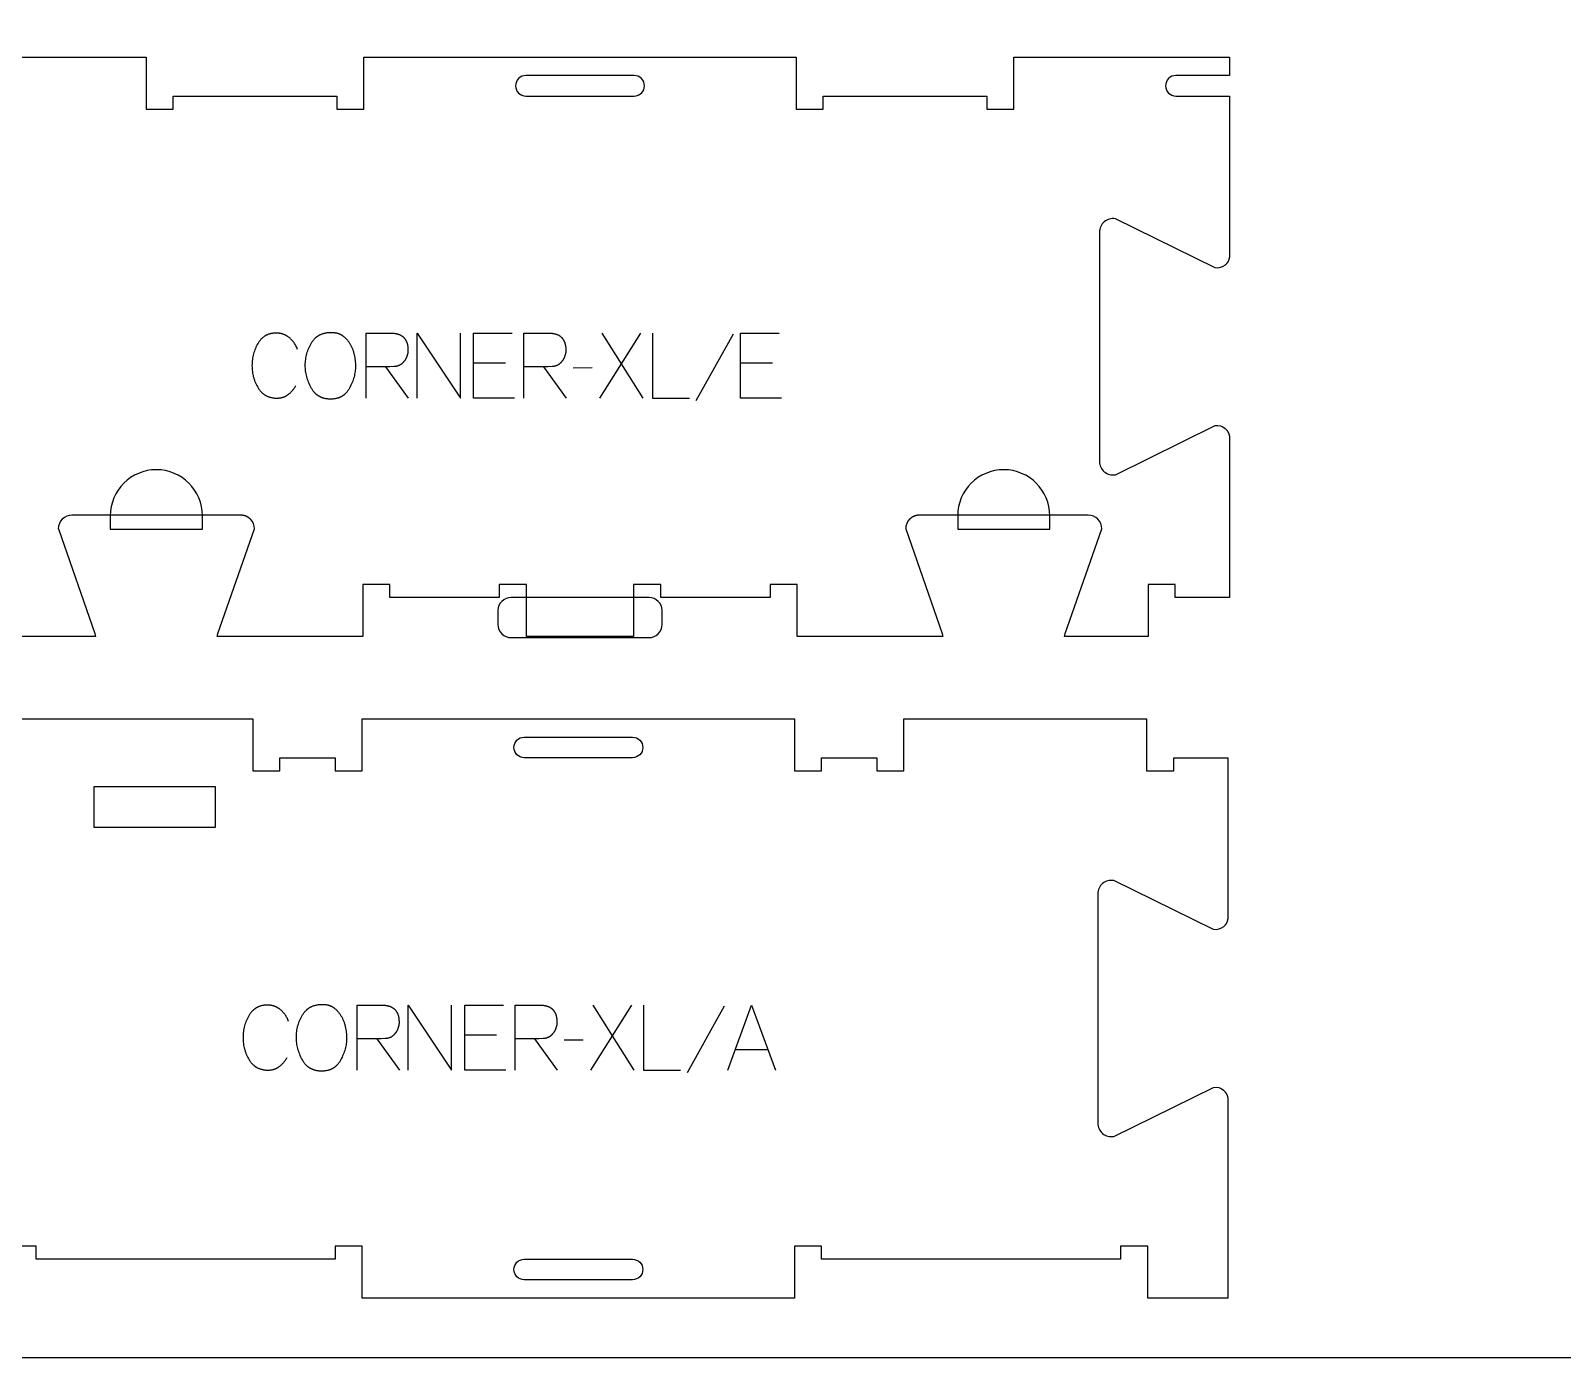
# Model space of a CAD drawing. Extents: x 0 to 4485, y 0 to 8771.
# Drawn here: x 741 to 1448, y 2491 to 3103 of the extents above; entities that cross this region are included whole.
import ezdxf

# ---------------------------------------------------------------- set-up
doc = ezdxf.new("R2010")
doc.units = 0
for name, color, linetype in [('0_SHEET_SPRUCEPLY_2440X122', 1, 'CONTINUOUS'), ('1_ANYTOOL_1MMDEEP_LABELS_S', 2, 'CONTINUOUS'), ('3_ANYTOOL_CUTTHROUGH_INSID', 4, 'CONTINUOUS'), ('4_ANYTOOL_CUTTHROUGH_OUTSI', 5, 'CONTINUOUS'), ('5_ANYTOOL_HALF_MILL_9MM_IN', 3, 'CONTINUOUS')]:
    doc.layers.add(name, color=color, linetype=linetype)

msp = doc.modelspace()

# ---------------------------------------------------------------- linework, layer by layer
at = {"layer": '0_SHEET_SPRUCEPLY_2440X122'}
msp.add_lwpolyline([(371.7, 3710.99), (371.7, 2490.99), (2811.7, 2490.99), (2811.7, 3710.99)], close=True, dxfattribs=at)
at = {"layer": '1_ANYTOOL_1MMDEEP_LABELS_S', "color": 2}
for points in [[(864.14, 2956.33), (863.98, 2956.73), (863.81, 2957.13), (863.63, 2957.51), (863.44, 2957.89), (863.24, 2958.25), (863.03, 2958.61), (862.81, 2958.96), (862.58, 2959.3), (862.34, 2959.63), (862.09, 2959.96), (861.83, 2960.27), (861.56, 2960.58), (861.28, 2960.87), (860.99, 2961.16), (860.69, 2961.44), (860.39, 2961.71), (860.23, 2961.84), (860.07, 2961.97), (859.91, 2962.09), (859.74, 2962.21), (859.58, 2962.32), (859.41, 2962.43), (859.24, 2962.54), (859.06, 2962.64), (858.89, 2962.73), (858.71, 2962.83), (858.53, 2962.92), (858.35, 2963), (858.17, 2963.08), (857.98, 2963.16), (857.8, 2963.23), (857.61, 2963.3), (857.41, 2963.36), (857.22, 2963.42), (857.02, 2963.48), (856.83, 2963.53), (856.63, 2963.58), (856.42, 2963.62), (856.22, 2963.66), (856.01, 2963.7), (855.8, 2963.73), (855.59, 2963.76), (855.38, 2963.78), (855.16, 2963.8), (854.94, 2963.81), (854.73, 2963.82), (854.5, 2963.83), (854.28, 2963.83), (853.94, 2963.83), (853.6, 2963.81), (853.27, 2963.79), (852.94, 2963.76), (852.62, 2963.72), (852.3, 2963.66), (851.99, 2963.61), (851.69, 2963.54), (851.38, 2963.46), (851.09, 2963.37), (850.8, 2963.28), (850.52, 2963.17), (850.24, 2963.06), (850.1, 2962.99), (849.96, 2962.93), (849.83, 2962.87), (849.69, 2962.8), (849.56, 2962.73), (849.43, 2962.66), (849.3, 2962.58), (849.17, 2962.51), (849.05, 2962.43), (848.92, 2962.35), (848.8, 2962.26), (848.67, 2962.18), (848.55, 2962.09), (848.43, 2962), (848.2, 2961.81), (847.96, 2961.61), (847.74, 2961.41), (847.52, 2961.19), (847.3, 2960.97), (847.09, 2960.73), (846.89, 2960.49), (846.69, 2960.24), (846.49, 2959.98), (846.31, 2959.71), (846.12, 2959.43), (845.94, 2959.14), (845.6, 2958.55), (845.29, 2957.95), (844.99, 2957.34), (844.72, 2956.73), (844.46, 2956.11), (844.23, 2955.49), (844.02, 2954.85), (843.84, 2954.21), (843.67, 2953.57), (843.53, 2952.91), (843.41, 2952.25), (843.31, 2951.58), (843.24, 2950.9), (843.18, 2950.22), (843.15, 2949.53), (843.14, 2948.83), (843.15, 2948.13), (843.18, 2947.44), (843.24, 2946.76), (843.31, 2946.08), (843.41, 2945.41), (843.54, 2944.75), (843.68, 2944.09), (843.76, 2943.77), (843.85, 2943.45), (843.94, 2943.12), (844.04, 2942.81), (844.14, 2942.49), (844.25, 2942.17), (844.36, 2941.86), (844.48, 2941.55), (844.74, 2940.93), (845.02, 2940.32), (845.32, 2939.71), (845.64, 2939.11), (845.99, 2938.52), (846.17, 2938.23), (846.35, 2937.95), (846.55, 2937.68), (846.74, 2937.42), (846.95, 2937.17), (847.16, 2936.93), (847.37, 2936.69), (847.59, 2936.47), (847.82, 2936.25), (848.05, 2936.05), (848.29, 2935.85), (848.41, 2935.76), (848.54, 2935.66), (848.66, 2935.57), (848.79, 2935.48), (848.91, 2935.4), (849.04, 2935.31), (849.17, 2935.23), (849.3, 2935.15), (849.44, 2935.08), (849.57, 2935), (849.71, 2934.93), (849.84, 2934.86), (850.12, 2934.73), (850.41, 2934.6), (850.7, 2934.49), (850.99, 2934.38), (851.29, 2934.29), (851.6, 2934.2), (851.91, 2934.12), (852.23, 2934.05), (852.56, 2933.99), (852.89, 2933.94), (853.22, 2933.9), (853.56, 2933.87), (853.91, 2933.85), (854.26, 2933.83), (854.62, 2933.83), (855, 2933.84), (855.38, 2933.86), (855.56, 2933.87), (855.75, 2933.89), (855.93, 2933.91), (856.11, 2933.93), (856.28, 2933.96), (856.46, 2933.99), (856.63, 2934.02), (856.8, 2934.06), (856.97, 2934.1), (857.14, 2934.14), (857.31, 2934.19), (857.47, 2934.24), (857.63, 2934.29), (857.8, 2934.35), (857.95, 2934.4), (858.11, 2934.47), (858.27, 2934.53), (858.42, 2934.6), (858.57, 2934.67), (858.72, 2934.75), (858.87, 2934.82), (859.01, 2934.91), (859.16, 2934.99), (859.3, 2935.08), (859.44, 2935.17), (859.58, 2935.26), (859.72, 2935.36), (859.85, 2935.46), (860.12, 2935.67), (860.38, 2935.88), (860.63, 2936.1), (860.88, 2936.33), (861.12, 2936.57), (861.36, 2936.81), (861.59, 2937.06), (861.82, 2937.32), (862.04, 2937.59), (862.26, 2937.86), (862.47, 2938.14), (862.68, 2938.43), (862.88, 2938.73), (863.08, 2939.03), (863.27, 2939.34), (863.45, 2939.66)], [(895.81, 2933.83), (895.81, 2963.83), (907.17, 2963.83), (907.66, 2963.82), (908.13, 2963.8), (908.36, 2963.78), (908.59, 2963.76), (908.81, 2963.74), (909.03, 2963.71), (909.25, 2963.67), (909.46, 2963.64), (909.67, 2963.6), (909.87, 2963.55), (910.07, 2963.51), (910.27, 2963.45), (910.46, 2963.4), (910.65, 2963.34), (910.84, 2963.28), (911.02, 2963.21), (911.2, 2963.14), (911.37, 2963.06), (911.54, 2962.99), (911.7, 2962.9), (911.87, 2962.82), (912.02, 2962.73), (912.18, 2962.63), (912.33, 2962.54), (912.47, 2962.43), (912.61, 2962.33), (912.75, 2962.22), (912.89, 2962.11), (913.02, 2961.99), (913.14, 2961.87), (913.27, 2961.74), (913.38, 2961.62), (913.5, 2961.48), (913.61, 2961.35), (913.72, 2961.21), (913.82, 2961.07), (913.92, 2960.92), (914.02, 2960.77), (914.11, 2960.61), (914.19, 2960.45), (914.28, 2960.29), (914.36, 2960.12), (914.43, 2959.95), (914.51, 2959.78), (914.57, 2959.6), (914.64, 2959.42), (914.7, 2959.23), (914.76, 2959.04), (914.81, 2958.85), (914.86, 2958.65), (914.9, 2958.45), (914.94, 2958.25), (914.98, 2958.04), (915.01, 2957.83), (915.04, 2957.61), (915.07, 2957.39), (915.09, 2957.16), (915.11, 2956.94), (915.13, 2956.47), (915.14, 2955.99), (915.13, 2955.81), (915.13, 2955.64), (915.12, 2955.46), (915.11, 2955.29), (915.09, 2955.11), (915.07, 2954.94), (915.05, 2954.77), (915.03, 2954.6), (915, 2954.43), (914.96, 2954.27), (914.93, 2954.1), (914.89, 2953.93), (914.84, 2953.77), (914.8, 2953.6), (914.75, 2953.44), (914.69, 2953.28), (914.63, 2953.11), (914.57, 2952.95), (914.51, 2952.79), (914.44, 2952.64), (914.37, 2952.48), (914.3, 2952.32), (914.22, 2952.16), (914.14, 2952.01), (914.05, 2951.86), (913.96, 2951.7), (913.87, 2951.55), (913.77, 2951.4), (913.68, 2951.25), (913.57, 2951.1), (913.47, 2950.95), (913.36, 2950.8), (913.25, 2950.66), (913.13, 2950.52), (913.01, 2950.38), (912.89, 2950.25), (912.77, 2950.12), (912.65, 2950), (912.52, 2949.88), (912.39, 2949.76), (912.26, 2949.66), (912.13, 2949.55), (911.99, 2949.45), (911.85, 2949.35), (911.71, 2949.26), (911.57, 2949.17), (911.42, 2949.09), (911.27, 2949.01), (911.12, 2948.94), (910.97, 2948.87), (910.82, 2948.8), (910.66, 2948.74), (910.5, 2948.69), (910.34, 2948.63), (910.17, 2948.59), (910, 2948.54), (909.83, 2948.5), (909.66, 2948.47), (909.49, 2948.44), (909.31, 2948.42), (909.13, 2948.39), (908.95, 2948.38), (908.77, 2948.37), (906.84, 2948.29), (904.81, 2948.27), (895.85, 2948.27)], [(919.34, 2933.83), (919.34, 2963.83), (939.39, 2933.83), (939.39, 2963.83)], [(964.38, 2933.83), (945.44, 2933.83), (945.44, 2963.83), (963.27, 2963.83)], [(968.67, 2933.83), (968.67, 2963.83), (980.02, 2963.83), (980.51, 2963.82), (980.99, 2963.8), (981.22, 2963.78), (981.45, 2963.76), (981.67, 2963.74), (981.89, 2963.71), (982.11, 2963.67), (982.32, 2963.64), (982.53, 2963.6), (982.73, 2963.55), (982.93, 2963.51), (983.13, 2963.45), (983.32, 2963.4), (983.51, 2963.34), (983.69, 2963.28), (983.88, 2963.21), (984.05, 2963.14), (984.23, 2963.06), (984.4, 2962.99), (984.56, 2962.9), (984.72, 2962.82), (984.88, 2962.73), (985.03, 2962.63), (985.18, 2962.54), (985.33, 2962.43), (985.47, 2962.33), (985.61, 2962.22), (985.74, 2962.11), (985.87, 2961.99), (986, 2961.87), (986.12, 2961.74), (986.24, 2961.62), (986.36, 2961.48), (986.47, 2961.35), (986.57, 2961.21), (986.68, 2961.07), (986.78, 2960.92), (986.87, 2960.77), (986.96, 2960.61), (987.05, 2960.45), (987.14, 2960.29), (987.22, 2960.12), (987.29, 2959.95), (987.36, 2959.78), (987.43, 2959.6), (987.5, 2959.42), (987.56, 2959.23), (987.61, 2959.04), (987.66, 2958.85), (987.71, 2958.65), (987.76, 2958.45), (987.8, 2958.25), (987.84, 2958.04), (987.87, 2957.83), (987.9, 2957.61), (987.92, 2957.39), (987.94, 2957.16), (987.96, 2956.94), (987.99, 2956.47), (987.99, 2955.99), (987.99, 2955.81), (987.99, 2955.64), (987.98, 2955.46), (987.97, 2955.29), (987.95, 2955.11), (987.93, 2954.94), (987.91, 2954.77), (987.88, 2954.6), (987.85, 2954.43), (987.82, 2954.27), (987.78, 2954.1), (987.74, 2953.93), (987.7, 2953.77), (987.65, 2953.6), (987.6, 2953.44), (987.55, 2953.28), (987.49, 2953.11), (987.43, 2952.95), (987.37, 2952.79), (987.3, 2952.64), (987.23, 2952.48), (987.15, 2952.32), (987.07, 2952.16), (986.99, 2952.01), (986.91, 2951.86), (986.82, 2951.7), (986.73, 2951.55), (986.63, 2951.4), (986.53, 2951.25), (986.43, 2951.1), (986.32, 2950.95), (986.22, 2950.8), (986.1, 2950.66), (985.99, 2950.52), (985.87, 2950.38), (985.75, 2950.25), (985.63, 2950.12), (985.51, 2950), (985.38, 2949.88), (985.25, 2949.76), (985.12, 2949.66), (984.98, 2949.55), (984.85, 2949.45), (984.71, 2949.35), (984.57, 2949.26), (984.43, 2949.17), (984.28, 2949.09), (984.13, 2949.01), (983.98, 2948.94), (983.83, 2948.87), (983.67, 2948.8), (983.51, 2948.74), (983.35, 2948.69), (983.19, 2948.63), (983.03, 2948.59), (982.86, 2948.54), (982.69, 2948.5), (982.52, 2948.47), (982.34, 2948.44), (982.17, 2948.42), (981.99, 2948.39), (981.81, 2948.38), (981.62, 2948.37), (979.7, 2948.29), (977.67, 2948.27), (968.71, 2948.27)], [(1022.45, 2963.83), (1003.55, 2933.83)], [(1023.69, 2933.83), (1004.75, 2963.83)], [(1027.98, 2963.83), (1027.98, 2933.83), (1045.08, 2933.83)], [(1065.22, 2963.36), (1048.04, 2932.59)], [(1087.59, 2933.83), (1068.65, 2933.83), (1068.65, 2963.83), (1086.48, 2963.83)], [(904.81, 2948.27), (915.27, 2933.79)], [(960.09, 2949.9), (945.44, 2949.9)], [(977.67, 2948.27), (988.12, 2933.79)], [(1083.31, 2949.9), (1068.65, 2949.9)], [(1000.12, 2947.72), (991.34, 2947.63)], [(860.03, 2646.11), (859.86, 2646.51), (859.69, 2646.91), (859.51, 2647.29), (859.32, 2647.67), (859.12, 2648.04), (858.92, 2648.39), (858.7, 2648.74), (858.47, 2649.08), (858.23, 2649.42), (857.98, 2649.74), (857.72, 2650.05), (857.45, 2650.36), (857.17, 2650.65), (856.88, 2650.94), (856.58, 2651.22), (856.28, 2651.49), (856.12, 2651.62), (855.96, 2651.75), (855.8, 2651.87), (855.63, 2651.99), (855.47, 2652.1), (855.3, 2652.21), (855.13, 2652.32), (854.95, 2652.42), (854.78, 2652.52), (854.6, 2652.61), (854.42, 2652.7), (854.24, 2652.78), (854.06, 2652.86), (853.87, 2652.94), (853.68, 2653.01), (853.49, 2653.08), (853.3, 2653.15), (853.11, 2653.21), (852.91, 2653.26), (852.71, 2653.31), (852.51, 2653.36), (852.31, 2653.4), (852.11, 2653.44), (851.9, 2653.48), (851.69, 2653.51), (851.48, 2653.54), (851.27, 2653.56), (851.05, 2653.58), (850.83, 2653.59), (850.61, 2653.6), (850.39, 2653.61), (850.17, 2653.61), (849.83, 2653.61), (849.49, 2653.59), (849.16, 2653.57), (848.83, 2653.54), (848.51, 2653.5), (848.19, 2653.45), (847.88, 2653.39), (847.57, 2653.32), (847.27, 2653.24), (846.98, 2653.15), (846.69, 2653.06), (846.4, 2652.95), (846.13, 2652.84), (845.99, 2652.78), (845.85, 2652.71), (845.72, 2652.65), (845.58, 2652.58), (845.45, 2652.51), (845.32, 2652.44), (845.19, 2652.36), (845.06, 2652.29), (844.94, 2652.21), (844.81, 2652.13), (844.69, 2652.04), (844.56, 2651.96), (844.44, 2651.87), (844.32, 2651.78), (844.08, 2651.59), (843.85, 2651.39), (843.63, 2651.19), (843.41, 2650.97), (843.19, 2650.75), (842.98, 2650.51), (842.78, 2650.27), (842.58, 2650.02), (842.38, 2649.76), (842.19, 2649.49), (842.01, 2649.21), (841.83, 2648.92), (841.49, 2648.33), (841.17, 2647.73), (840.88, 2647.13), (840.6, 2646.51), (840.35, 2645.9), (840.12, 2645.27), (839.91, 2644.64), (839.73, 2644), (839.56, 2643.35), (839.42, 2642.69), (839.3, 2642.03), (839.2, 2641.36), (839.12, 2640.68), (839.07, 2640), (839.04, 2639.31), (839.03, 2638.61), (839.04, 2637.91), (839.07, 2637.22), (839.13, 2636.54), (839.2, 2635.86), (839.3, 2635.19), (839.43, 2634.53), (839.57, 2633.88), (839.65, 2633.55), (839.74, 2633.23), (839.83, 2632.91), (839.93, 2632.59), (840.03, 2632.27), (840.14, 2631.95), (840.25, 2631.64), (840.37, 2631.33), (840.63, 2630.71), (840.91, 2630.1), (841.21, 2629.49), (841.53, 2628.89), (841.88, 2628.3), (842.06, 2628.02), (842.24, 2627.74), (842.44, 2627.47), (842.63, 2627.2), (842.84, 2626.95), (843.05, 2626.71), (843.26, 2626.48), (843.48, 2626.25), (843.71, 2626.04), (843.94, 2625.83), (844.18, 2625.63), (844.3, 2625.54), (844.43, 2625.44), (844.55, 2625.35), (844.68, 2625.27), (844.8, 2625.18), (844.93, 2625.1), (845.06, 2625.01), (845.19, 2624.94), (845.32, 2624.86), (845.46, 2624.78), (845.59, 2624.71), (845.73, 2624.64), (846.01, 2624.51), (846.29, 2624.39), (846.58, 2624.27), (846.88, 2624.17), (847.18, 2624.07), (847.49, 2623.98), (847.8, 2623.9), (848.12, 2623.84), (848.44, 2623.78), (848.77, 2623.73), (849.11, 2623.68), (849.45, 2623.65), (849.8, 2623.63), (850.15, 2623.62), (850.51, 2623.61), (850.89, 2623.62), (851.27, 2623.64), (851.45, 2623.65), (851.63, 2623.67), (851.82, 2623.69), (851.99, 2623.71), (852.17, 2623.74), (852.35, 2623.77), (852.52, 2623.8), (852.69, 2623.84), (852.86, 2623.88), (853.03, 2623.92), (853.2, 2623.97), (853.36, 2624.02), (853.52, 2624.07), (853.68, 2624.13), (853.84, 2624.19), (854, 2624.25), (854.15, 2624.31), (854.31, 2624.38), (854.46, 2624.45), (854.61, 2624.53), (854.76, 2624.61), (854.9, 2624.69), (855.05, 2624.77), (855.19, 2624.86), (855.33, 2624.95), (855.47, 2625.04), (855.6, 2625.14), (855.74, 2625.24), (856, 2625.45), (856.26, 2625.66), (856.52, 2625.88), (856.77, 2626.11), (857.01, 2626.35), (857.25, 2626.59), (857.48, 2626.85), (857.71, 2627.1), (857.93, 2627.37), (858.15, 2627.64), (858.36, 2627.92), (858.57, 2628.21), (858.77, 2628.51), (858.96, 2628.81), (859.15, 2629.12), (859.34, 2629.44)], [(891.7, 2623.61), (891.7, 2653.61), (903.05, 2653.61), (903.54, 2653.6), (904.02, 2653.58), (904.25, 2653.56), (904.48, 2653.54), (904.7, 2653.52), (904.92, 2653.49), (905.14, 2653.46), (905.35, 2653.42), (905.56, 2653.38), (905.76, 2653.34), (905.96, 2653.29), (906.16, 2653.24), (906.35, 2653.18), (906.54, 2653.12), (906.73, 2653.06), (906.91, 2652.99), (907.08, 2652.92), (907.26, 2652.85), (907.43, 2652.77), (907.59, 2652.68), (907.75, 2652.6), (907.91, 2652.51), (908.07, 2652.41), (908.21, 2652.32), (908.36, 2652.22), (908.5, 2652.11), (908.64, 2652), (908.78, 2651.89), (908.91, 2651.77), (909.03, 2651.65), (909.15, 2651.53), (909.27, 2651.4), (909.39, 2651.27), (909.5, 2651.13), (909.61, 2650.99), (909.71, 2650.85), (909.81, 2650.7), (909.9, 2650.55), (910, 2650.39), (910.08, 2650.23), (910.17, 2650.07), (910.25, 2649.9), (910.32, 2649.73), (910.39, 2649.56), (910.46, 2649.38), (910.53, 2649.2), (910.59, 2649.01), (910.64, 2648.82), (910.7, 2648.63), (910.74, 2648.43), (910.79, 2648.23), (910.83, 2648.03), (910.87, 2647.82), (910.9, 2647.61), (910.93, 2647.39), (910.96, 2647.17), (910.98, 2646.95), (910.99, 2646.72), (911.02, 2646.25), (911.03, 2645.77), (911.02, 2645.59), (911.02, 2645.42), (911.01, 2645.24), (911, 2645.07), (910.98, 2644.9), (910.96, 2644.72), (910.94, 2644.55), (910.91, 2644.38), (910.88, 2644.21), (910.85, 2644.05), (910.82, 2643.88), (910.78, 2643.71), (910.73, 2643.55), (910.68, 2643.38), (910.63, 2643.22), (910.58, 2643.06), (910.52, 2642.9), (910.46, 2642.74), (910.4, 2642.58), (910.33, 2642.42), (910.26, 2642.26), (910.18, 2642.1), (910.11, 2641.95), (910.02, 2641.79), (909.94, 2641.64), (909.85, 2641.48), (909.76, 2641.33), (909.66, 2641.18), (909.56, 2641.03), (909.46, 2640.88), (909.36, 2640.73), (909.25, 2640.58), (909.13, 2640.44), (909.02, 2640.3), (908.9, 2640.16), (908.78, 2640.03), (908.66, 2639.9), (908.54, 2639.78), (908.41, 2639.66), (908.28, 2639.55), (908.15, 2639.44), (908.02, 2639.33), (907.88, 2639.23), (907.74, 2639.13), (907.6, 2639.04), (907.46, 2638.95), (907.31, 2638.87), (907.16, 2638.79), (907.01, 2638.72), (906.86, 2638.65), (906.7, 2638.58), (906.55, 2638.52), (906.39, 2638.47), (906.22, 2638.42), (906.06, 2638.37), (905.89, 2638.32), (905.72, 2638.29), (905.55, 2638.25), (905.38, 2638.22), (905.2, 2638.2), (905.02, 2638.18), (904.84, 2638.16), (904.65, 2638.15), (902.73, 2638.08), (900.7, 2638.05), (891.74, 2638.05)], [(915.23, 2623.61), (915.23, 2653.61), (935.28, 2623.61), (935.28, 2653.61)], [(960.27, 2623.61), (941.33, 2623.61), (941.33, 2653.61), (959.15, 2653.61)], [(964.55, 2623.61), (964.55, 2653.61), (975.91, 2653.61), (976.4, 2653.6), (976.88, 2653.58), (977.11, 2653.56), (977.34, 2653.54), (977.56, 2653.52), (977.78, 2653.49), (978, 2653.46), (978.21, 2653.42), (978.42, 2653.38), (978.62, 2653.34), (978.82, 2653.29), (979.02, 2653.24), (979.21, 2653.18), (979.4, 2653.12), (979.58, 2653.06), (979.76, 2652.99), (979.94, 2652.92), (980.11, 2652.85), (980.28, 2652.77), (980.45, 2652.68), (980.61, 2652.6), (980.77, 2652.51), (980.92, 2652.41), (981.07, 2652.32), (981.22, 2652.22), (981.36, 2652.11), (981.5, 2652), (981.63, 2651.89), (981.76, 2651.77), (981.89, 2651.65), (982.01, 2651.53), (982.13, 2651.4), (982.25, 2651.27), (982.36, 2651.13), (982.46, 2650.99), (982.57, 2650.85), (982.67, 2650.7), (982.76, 2650.55), (982.85, 2650.39), (982.94, 2650.23), (983.02, 2650.07), (983.1, 2649.9), (983.18, 2649.73), (983.25, 2649.56), (983.32, 2649.38), (983.38, 2649.2), (983.44, 2649.01), (983.5, 2648.82), (983.55, 2648.63), (983.6, 2648.43), (983.65, 2648.23), (983.69, 2648.03), (983.72, 2647.82), (983.76, 2647.61), (983.79, 2647.39), (983.81, 2647.17), (983.83, 2646.95), (983.85, 2646.72), (983.87, 2646.25), (983.88, 2645.77), (983.88, 2645.59), (983.88, 2645.42), (983.87, 2645.24), (983.85, 2645.07), (983.84, 2644.9), (983.82, 2644.72), (983.8, 2644.55), (983.77, 2644.38), (983.74, 2644.21), (983.71, 2644.05), (983.67, 2643.88), (983.63, 2643.71), (983.59, 2643.55), (983.54, 2643.38), (983.49, 2643.22), (983.44, 2643.06), (983.38, 2642.9), (983.32, 2642.74), (983.26, 2642.58), (983.19, 2642.42), (983.12, 2642.26), (983.04, 2642.1), (982.96, 2641.95), (982.88, 2641.79), (982.8, 2641.64), (982.71, 2641.48), (982.62, 2641.33), (982.52, 2641.18), (982.42, 2641.03), (982.32, 2640.88), (982.21, 2640.73), (982.1, 2640.58), (981.99, 2640.44), (981.88, 2640.3), (981.76, 2640.16), (981.64, 2640.03), (981.52, 2639.9), (981.39, 2639.78), (981.27, 2639.66), (981.14, 2639.55), (981.01, 2639.44), (980.87, 2639.33), (980.74, 2639.23), (980.6, 2639.13), (980.46, 2639.04), (980.31, 2638.95), (980.17, 2638.87), (980.02, 2638.79), (979.87, 2638.72), (979.72, 2638.65), (979.56, 2638.58), (979.4, 2638.52), (979.24, 2638.47), (979.08, 2638.42), (978.92, 2638.37), (978.75, 2638.32), (978.58, 2638.29), (978.41, 2638.25), (978.23, 2638.22), (978.06, 2638.2), (977.88, 2638.18), (977.7, 2638.16), (977.51, 2638.15), (975.59, 2638.08), (973.55, 2638.05), (964.6, 2638.05)], [(1018.34, 2653.61), (999.44, 2623.61)], [(1019.58, 2623.61), (1000.64, 2653.61)], [(1023.87, 2653.61), (1023.87, 2623.61), (1040.97, 2623.61)], [(1061.11, 2653.14), (1043.93, 2622.37)], [(1062.83, 2623.61), (1073.71, 2653.61), (1084.77, 2623.61)], [(900.7, 2638.05), (911.15, 2623.57)], [(955.98, 2639.68), (941.33, 2639.68)], [(973.55, 2638.05), (984.01, 2623.57)], [(996.01, 2637.5), (987.23, 2637.41)], [(1066.3, 2633.17), (1081.21, 2633.17)]]:
    msp.add_lwpolyline(points, dxfattribs=at)
for points in [[(879.78, 2964.17), (880.15, 2964.17), (880.52, 2964.15), (880.87, 2964.12), (881.22, 2964.08), (881.4, 2964.06), (881.57, 2964.03), (881.74, 2964), (881.9, 2963.96), (882.07, 2963.93), (882.23, 2963.89), (882.39, 2963.85), (882.55, 2963.8), (882.71, 2963.76), (882.87, 2963.7), (883.02, 2963.65), (883.18, 2963.6), (883.33, 2963.54), (883.48, 2963.47), (883.63, 2963.41), (883.77, 2963.34), (883.92, 2963.27), (884.06, 2963.2), (884.2, 2963.12), (884.34, 2963.04), (884.48, 2962.96), (884.61, 2962.87), (884.75, 2962.79), (884.88, 2962.69), (885.14, 2962.51), (885.39, 2962.31), (885.64, 2962.11), (885.88, 2961.91), (886.12, 2961.69), (886.35, 2961.47), (886.57, 2961.25), (886.79, 2961.02), (887, 2960.78), (887.21, 2960.54), (887.41, 2960.29), (887.61, 2960.03), (887.8, 2959.77), (887.98, 2959.5), (888.16, 2959.23), (888.33, 2958.94), (888.5, 2958.66), (888.66, 2958.37), (888.81, 2958.08), (888.96, 2957.78), (889.1, 2957.48), (889.24, 2957.17), (889.37, 2956.87), (889.5, 2956.55), (889.62, 2956.24), (889.73, 2955.92), (889.84, 2955.6), (889.94, 2955.27), (890.04, 2954.94), (890.13, 2954.61), (890.22, 2954.27), (890.3, 2953.93), (890.45, 2953.25), (890.57, 2952.57), (890.68, 2951.9), (890.77, 2951.24), (890.83, 2950.59), (890.88, 2949.94), (890.91, 2949.29), (890.92, 2948.66), (890.91, 2948.02), (890.88, 2947.38), (890.83, 2946.75), (890.75, 2946.11), (890.65, 2945.47), (890.53, 2944.83), (890.39, 2944.2), (890.23, 2943.56), (890.05, 2942.92), (889.84, 2942.28), (889.62, 2941.65), (889.37, 2941.01), (889.1, 2940.37), (888.81, 2939.73), (888.49, 2939.1), (888.16, 2938.46), (887.98, 2938.14), (887.8, 2937.84), (887.61, 2937.55), (887.42, 2937.26), (887.22, 2936.99), (887.01, 2936.73), (886.8, 2936.47), (886.58, 2936.23), (886.46, 2936.11), (886.35, 2935.99), (886.24, 2935.88), (886.12, 2935.77), (886, 2935.66), (885.88, 2935.55), (885.76, 2935.45), (885.64, 2935.35), (885.51, 2935.25), (885.38, 2935.16), (885.26, 2935.06), (885.13, 2934.97), (885, 2934.88), (884.86, 2934.8), (884.73, 2934.71), (884.6, 2934.63), (884.46, 2934.56), (884.32, 2934.48), (884.18, 2934.41), (884.04, 2934.33), (883.89, 2934.27), (883.75, 2934.2), (883.6, 2934.14), (883.46, 2934.08), (883.31, 2934.02), (883.15, 2933.96), (883, 2933.91), (882.85, 2933.86), (882.53, 2933.76), (882.22, 2933.68), (881.89, 2933.6), (881.56, 2933.54), (881.22, 2933.48), (880.88, 2933.44), (880.53, 2933.4), (880.17, 2933.38), (879.81, 2933.36), (879.44, 2933.36), (879.05, 2933.36), (878.68, 2933.38), (878.31, 2933.4), (877.95, 2933.44), (877.59, 2933.49), (877.24, 2933.54), (876.9, 2933.61), (876.56, 2933.68), (876.23, 2933.77), (875.91, 2933.86), (875.75, 2933.92), (875.6, 2933.97), (875.44, 2934.03), (875.29, 2934.09), (875.13, 2934.15), (874.98, 2934.21), (874.84, 2934.28), (874.69, 2934.35), (874.54, 2934.42), (874.4, 2934.5), (874.26, 2934.58), (874.12, 2934.65), (873.98, 2934.74), (873.84, 2934.82), (873.71, 2934.91), (873.57, 2935), (873.44, 2935.09), (873.31, 2935.19), (873.18, 2935.28), (873.05, 2935.38), (872.93, 2935.49), (872.8, 2935.59), (872.68, 2935.7), (872.56, 2935.81), (872.44, 2935.92), (872.33, 2936.04), (872.21, 2936.16), (872.1, 2936.28), (871.98, 2936.4), (871.87, 2936.52), (871.66, 2936.78), (871.45, 2937.05), (871.25, 2937.33), (871.05, 2937.62), (870.86, 2937.92), (870.68, 2938.23), (870.5, 2938.54), (870.17, 2939.19), (869.85, 2939.84), (869.56, 2940.49), (869.29, 2941.14), (869.04, 2941.79), (868.82, 2942.44), (868.61, 2943.09), (868.43, 2943.74), (868.27, 2944.39), (868.13, 2945.04), (868.01, 2945.69), (867.91, 2946.35), (867.83, 2947), (867.78, 2947.65), (867.75, 2948.31), (867.74, 2948.96), (867.75, 2949.65), (867.78, 2950.34), (867.84, 2951.02), (867.92, 2951.7), (868.02, 2952.37), (868.14, 2953.03), (868.29, 2953.69), (868.46, 2954.34), (868.65, 2954.99), (868.87, 2955.63), (869.1, 2956.26), (869.36, 2956.89), (869.65, 2957.52), (869.95, 2958.13), (870.28, 2958.75), (870.63, 2959.35), (870.81, 2959.65), (871, 2959.94), (871.2, 2960.21), (871.41, 2960.48), (871.62, 2960.74), (871.83, 2960.99), (872.06, 2961.23), (872.29, 2961.46), (872.4, 2961.57), (872.52, 2961.68), (872.64, 2961.79), (872.77, 2961.89), (872.89, 2962), (873.02, 2962.1), (873.14, 2962.19), (873.27, 2962.29), (873.4, 2962.38), (873.54, 2962.47), (873.67, 2962.56), (873.8, 2962.65), (873.94, 2962.73), (874.08, 2962.81), (874.22, 2962.89), (874.36, 2962.97), (874.51, 2963.04), (874.65, 2963.11), (874.95, 2963.25), (875.25, 2963.38), (875.56, 2963.49), (875.88, 2963.6), (876.2, 2963.7), (876.53, 2963.79), (876.86, 2963.87), (877.2, 2963.94), (877.55, 2964), (877.91, 2964.06), (878.27, 2964.1), (878.64, 2964.13), (879.01, 2964.15), (879.39, 2964.17)], [(875.67, 2653.95), (876.04, 2653.95), (876.4, 2653.93), (876.76, 2653.9), (877.11, 2653.86), (877.28, 2653.84), (877.46, 2653.81), (877.62, 2653.78), (877.79, 2653.75), (877.96, 2653.71), (878.12, 2653.67), (878.28, 2653.63), (878.44, 2653.58), (878.6, 2653.54), (878.76, 2653.49), (878.91, 2653.43), (879.07, 2653.38), (879.22, 2653.32), (879.37, 2653.26), (879.52, 2653.19), (879.66, 2653.12), (879.81, 2653.05), (879.95, 2652.98), (880.09, 2652.9), (880.23, 2652.82), (880.37, 2652.74), (880.5, 2652.65), (880.64, 2652.57), (880.77, 2652.48), (881.03, 2652.29), (881.28, 2652.09), (881.53, 2651.89), (881.77, 2651.69), (882.01, 2651.47), (882.24, 2651.26), (882.46, 2651.03), (882.68, 2650.8), (882.89, 2650.56), (883.1, 2650.32), (883.3, 2650.07), (883.5, 2649.81), (883.69, 2649.55), (883.87, 2649.28), (884.05, 2649.01), (884.22, 2648.73), (884.38, 2648.44), (884.54, 2648.15), (884.7, 2647.86), (884.85, 2647.56), (884.99, 2647.26), (885.13, 2646.96), (885.26, 2646.65), (885.39, 2646.34), (885.51, 2646.02), (885.62, 2645.7), (885.73, 2645.38), (885.83, 2645.05), (885.93, 2644.72), (886.02, 2644.39), (886.11, 2644.05), (886.19, 2643.71), (886.34, 2643.03), (886.46, 2642.35), (886.57, 2641.68), (886.66, 2641.02), (886.72, 2640.37), (886.77, 2639.72), (886.8, 2639.08), (886.81, 2638.44), (886.8, 2637.8), (886.77, 2637.16), (886.71, 2636.53), (886.64, 2635.89), (886.54, 2635.25), (886.42, 2634.61), (886.28, 2633.98), (886.12, 2633.34), (885.94, 2632.7), (885.73, 2632.06), (885.5, 2631.43), (885.26, 2630.79), (884.99, 2630.15), (884.69, 2629.51), (884.38, 2628.88), (884.05, 2628.24), (883.87, 2627.93), (883.69, 2627.62), (883.5, 2627.33), (883.31, 2627.04), (883.1, 2626.77), (882.9, 2626.51), (882.68, 2626.25), (882.46, 2626.01), (882.35, 2625.89), (882.24, 2625.77), (882.12, 2625.66), (882.01, 2625.55), (881.89, 2625.44), (881.77, 2625.34), (881.65, 2625.23), (881.52, 2625.13), (881.4, 2625.03), (881.27, 2624.94), (881.15, 2624.84), (881.02, 2624.75), (880.89, 2624.67), (880.75, 2624.58), (880.62, 2624.5), (880.48, 2624.41), (880.35, 2624.34), (880.21, 2624.26), (880.07, 2624.19), (879.93, 2624.12), (879.78, 2624.05), (879.64, 2623.98), (879.49, 2623.92), (879.34, 2623.86), (879.19, 2623.8), (879.04, 2623.74), (878.89, 2623.69), (878.74, 2623.64), (878.42, 2623.54), (878.1, 2623.46), (877.78, 2623.38), (877.45, 2623.32), (877.11, 2623.26), (876.76, 2623.22), (876.41, 2623.18), (876.06, 2623.16), (875.69, 2623.14), (875.33, 2623.14), (874.94, 2623.14), (874.57, 2623.16), (874.2, 2623.19), (873.84, 2623.22), (873.48, 2623.27), (873.13, 2623.32), (872.79, 2623.39), (872.45, 2623.46), (872.12, 2623.55), (871.8, 2623.65), (871.64, 2623.7), (871.48, 2623.75), (871.33, 2623.81), (871.18, 2623.87), (871.02, 2623.93), (870.87, 2624), (870.72, 2624.06), (870.58, 2624.13), (870.43, 2624.2), (870.29, 2624.28), (870.15, 2624.36), (870.01, 2624.44), (869.87, 2624.52), (869.73, 2624.6), (869.59, 2624.69), (869.46, 2624.78), (869.33, 2624.87), (869.2, 2624.97), (869.07, 2625.07), (868.94, 2625.17), (868.82, 2625.27), (868.69, 2625.37), (868.57, 2625.48), (868.45, 2625.59), (868.33, 2625.7), (868.21, 2625.82), (868.1, 2625.94), (867.98, 2626.06), (867.87, 2626.18), (867.76, 2626.3), (867.55, 2626.56), (867.34, 2626.83), (867.13, 2627.11), (866.94, 2627.4), (866.75, 2627.7), (866.57, 2628.01), (866.39, 2628.33), (866.05, 2628.97), (865.74, 2629.62), (865.45, 2630.27), (865.18, 2630.92), (864.93, 2631.57), (864.7, 2632.22), (864.5, 2632.87), (864.32, 2633.52), (864.15, 2634.17), (864.01, 2634.82), (863.9, 2635.48), (863.8, 2636.13), (863.72, 2636.78), (863.67, 2637.43), (863.64, 2638.09), (863.63, 2638.74), (863.64, 2639.43), (863.67, 2640.12), (863.73, 2640.8), (863.81, 2641.48), (863.91, 2642.15), (864.03, 2642.81), (864.18, 2643.47), (864.35, 2644.12), (864.54, 2644.77), (864.76, 2645.41), (864.99, 2646.05), (865.25, 2646.68), (865.53, 2647.3), (865.84, 2647.92), (866.17, 2648.53), (866.52, 2649.13), (866.7, 2649.43), (866.89, 2649.72), (867.09, 2649.99), (867.29, 2650.26), (867.5, 2650.52), (867.72, 2650.77), (867.94, 2651.01), (868.17, 2651.24), (868.29, 2651.35), (868.41, 2651.46), (868.53, 2651.57), (868.65, 2651.68), (868.78, 2651.78), (868.9, 2651.88), (869.03, 2651.98), (869.16, 2652.07), (869.29, 2652.16), (869.42, 2652.25), (869.56, 2652.34), (869.69, 2652.43), (869.83, 2652.51), (869.97, 2652.59), (870.11, 2652.67), (870.25, 2652.75), (870.4, 2652.82), (870.54, 2652.89), (870.84, 2653.03), (871.14, 2653.16), (871.45, 2653.28), (871.76, 2653.38), (872.09, 2653.48), (872.41, 2653.57), (872.75, 2653.65), (873.09, 2653.72), (873.44, 2653.78), (873.79, 2653.84), (874.16, 2653.88), (874.52, 2653.91), (874.9, 2653.94), (875.28, 2653.95)]]:
    msp.add_lwpolyline(points, close=True, dxfattribs=at)
at = {"layer": '3_ANYTOOL_CUTTHROUGH_INSID', "color": 4}
for points in [[(969.55, 3073.26), (1019.55, 3073.26, 1), (1019.55, 3082.76), (969.55, 3082.76, 1)], [(969.55, 3073.26), (1019.55, 3073.26, 1), (1019.55, 3082.76), (969.55, 3082.76, 1)], [(1018.8, 2767.8), (968.8, 2767.8, -1), (968.8, 2777.3), (1018.8, 2777.3, -1)], [(1018.8, 2767.8), (968.8, 2767.8, -1), (968.8, 2777.3), (1018.8, 2777.3, -1)], [(1018.8, 2536.3, -1), (1018.8, 2526.8), (968.8, 2526.8, -1), (968.8, 2536.3)], [(1018.8, 2536.3, -1), (1018.8, 2526.8), (968.8, 2526.8, -1), (968.8, 2536.3)]]:
    msp.add_lwpolyline(points, format="xyb", close=True, dxfattribs=at)
msp.add_lwpolyline([(826.36, 2754.3), (770.16, 2754.3), (770.16, 2735.8), (826.36, 2735.8)], close=True, dxfattribs=at)
msp.add_lwpolyline([(826.36, 2754.3), (770.16, 2754.3), (770.16, 2735.8), (826.36, 2735.8)], close=True, dxfattribs=at)
at = {"layer": '4_ANYTOOL_CUTTHROUGH_OUTSI', "color": 5}
for points in [[(594.8, 3091.26), (794.3, 3091.26), (794.3, 3067.26), (806.8, 3067.26), (806.8, 3073.26), (882.3, 3073.26), (882.3, 3067.26), (894.8, 3067.26), (894.8, 3067.51), (894.8, 3067.51), (894.8, 3091.26), (1094.3, 3091.26), (1094.3, 3067.26), (1106.8, 3067.26), (1106.8, 3073.26), (1144.55, 3073.26), (1182.3, 3073.26), (1182.3, 3067.26), (1194.8, 3067.26), (1194.8, 3091.26), (1294.3, 3091.26), (1294.3, 3082.76), (1269.55, 3082.76), (1269.55, 3082.76, 1), (1269.55, 3073.26), (1294.3, 3073.26), (1294.3, 2999.59), (1294.3, 2999.59), (1294.3, 2999.44), (1294.29, 2999.29), (1294.28, 2999.14), (1294.27, 2998.98), (1294.25, 2998.83), (1294.23, 2998.68), (1294.2, 2998.52), (1294.17, 2998.37), (1294.14, 2998.22), (1294.1, 2998.07), (1294.05, 2997.91), (1294, 2997.76), (1293.95, 2997.61), (1293.89, 2997.47), (1293.83, 2997.32), (1293.77, 2997.18), (1293.7, 2997.03), (1293.63, 2996.89), (1293.55, 2996.75), (1293.47, 2996.62), (1293.39, 2996.48), (1293.3, 2996.35), (1293.21, 2996.22), (1293.12, 2996.1), (1293.02, 2995.97), (1292.92, 2995.86), (1292.82, 2995.74), (1292.71, 2995.63), (1292.61, 2995.52), (1292.5, 2995.41), (1292.38, 2995.31), (1292.27, 2995.21, -0.218803), (1287.64, 2993.92), (1241.65, 3016.57), (1241.62, 3016.59), (1241.58, 3016.59), (1241.58, 3016.59, 0.463455), (1234.3, 3010.43), (1234.3, 2904.59, 0.463455), (1241.58, 2898.43), (1241.62, 2898.43), (1241.65, 2898.45), (1287.64, 2921.11), (1287.64, 2921.11, -0.218803), (1292.27, 2919.82), (1292.38, 2919.72), (1292.5, 2919.61), (1292.61, 2919.51), (1292.71, 2919.4), (1292.82, 2919.28), (1292.92, 2919.17), (1293.02, 2919.05), (1293.12, 2918.92), (1293.21, 2918.8), (1293.3, 2918.67), (1293.39, 2918.54), (1293.47, 2918.4), (1293.55, 2918.27), (1293.63, 2918.13), (1293.7, 2917.99), (1293.77, 2917.85), (1293.83, 2917.7), (1293.89, 2917.56), (1293.95, 2917.41), (1294, 2917.26), (1294.05, 2917.11), (1294.1, 2916.96), (1294.14, 2916.8), (1294.17, 2916.65), (1294.2, 2916.5), (1294.23, 2916.35), (1294.25, 2916.19), (1294.27, 2916.04), (1294.28, 2915.88), (1294.29, 2915.73), (1294.3, 2915.58), (1294.3, 2915.43), (1294.3, 2841.76), (1269.3, 2841.76), (1269.3, 2847.76), (1256.8, 2847.76), (1256.8, 2823.76), (1218.21, 2823.76), (1218.21, 2823.76, -0.061485), (1218.44, 2825.15), (1235.34, 2873.43), (1235.35, 2873.47), (1235.35, 2873.51), (1235.35, 2873.51, 0.414214), (1229.1, 2879.76), (1151.1, 2879.76), (1150.95, 2879.76), (1150.8, 2879.75), (1150.65, 2879.74), (1150.5, 2879.73), (1150.35, 2879.72), (1150.19, 2879.7), (1150.04, 2879.67), (1149.89, 2879.64), (1149.74, 2879.61), (1149.59, 2879.58), (1149.44, 2879.54), (1149.29, 2879.49), (1149.14, 2879.45), (1149, 2879.4), (1148.85, 2879.34), (1148.71, 2879.29), (1148.57, 2879.22), (1148.42, 2879.16), (1148.28, 2879.09), (1148.15, 2879.02), (1148.01, 2878.94), (1147.88, 2878.87), (1147.75, 2878.79), (1147.62, 2878.7), (1147.49, 2878.61), (1147.37, 2878.52), (1147.25, 2878.43), (1147.13, 2878.34), (1147.01, 2878.24), (1146.9, 2878.14), (1146.79, 2878.04), (1146.68, 2877.93, 0.198912), (1144.85, 2873.51), (1144.85, 2873.47), (1144.86, 2873.43), (1161.76, 2825.15), (1161.76, 2825.15, -0.061485), (1161.99, 2823.76), (1144.55, 2823.76), (1094.8, 2823.76), (1094.8, 2847.76), (1082.3, 2847.76), (1082.3, 2841.76), (1031.8, 2841.76), (1031.8, 2847.76), (1019.3, 2847.76), (1019.3, 2823.76), (969.8, 2823.76), (969.8, 2847.76), (957.3, 2847.76), (957.3, 2841.76), (906.8, 2841.76), (906.8, 2847.76), (894.3, 2847.76), (894.3, 2823.76), (844.55, 2823.76), (827.11, 2823.76), (827.11, 2823.76, -0.061485), (827.34, 2825.15), (844.24, 2873.43), (844.26, 2873.47), (844.26, 2873.51), (844.26, 2873.51, 0.198912), (842.43, 2877.93), (842.32, 2878.04), (842.21, 2878.14), (842.09, 2878.24), (841.98, 2878.34), (841.86, 2878.43), (841.74, 2878.52), (841.61, 2878.61), (841.49, 2878.7), (841.36, 2878.79), (841.23, 2878.87), (841.09, 2878.94), (840.96, 2879.02), (840.82, 2879.09), (840.68, 2879.16), (840.54, 2879.22), (840.4, 2879.29), (840.25, 2879.34), (840.11, 2879.4), (839.96, 2879.45), (839.81, 2879.49), (839.66, 2879.54), (839.51, 2879.58), (839.36, 2879.61), (839.21, 2879.64), (839.06, 2879.67), (838.91, 2879.7), (838.76, 2879.72), (838.61, 2879.73), (838.46, 2879.74), (838.31, 2879.75), (838.16, 2879.76), (838.01, 2879.76), (760.01, 2879.76, 0.414214), (753.76, 2873.51), (753.76, 2873.47), (753.77, 2873.43), (770.67, 2825.15), (770.67, 2825.15, -0.061485), (770.9, 2823.76), (732.3, 2823.76)], [(594.8, 3091.26), (794.3, 3091.26), (794.3, 3067.26), (806.8, 3067.26), (806.8, 3073.26), (882.3, 3073.26), (882.3, 3067.26), (894.8, 3067.26), (894.8, 3067.51), (894.8, 3067.51), (894.8, 3091.26), (1094.3, 3091.26), (1094.3, 3067.26), (1106.8, 3067.26), (1106.8, 3073.26), (1144.55, 3073.26), (1182.3, 3073.26), (1182.3, 3067.26), (1194.8, 3067.26), (1194.8, 3091.26), (1294.3, 3091.26), (1294.3, 3082.76), (1269.55, 3082.76), (1269.55, 3082.76, 1), (1269.55, 3073.26), (1294.3, 3073.26), (1294.3, 2999.59), (1294.3, 2999.59), (1294.3, 2999.44), (1294.29, 2999.29), (1294.28, 2999.14), (1294.27, 2998.98), (1294.25, 2998.83), (1294.23, 2998.68), (1294.2, 2998.52), (1294.17, 2998.37), (1294.14, 2998.22), (1294.1, 2998.07), (1294.05, 2997.91), (1294, 2997.76), (1293.95, 2997.61), (1293.89, 2997.47), (1293.83, 2997.32), (1293.77, 2997.18), (1293.7, 2997.03), (1293.63, 2996.89), (1293.55, 2996.75), (1293.47, 2996.62), (1293.39, 2996.48), (1293.3, 2996.35), (1293.21, 2996.22), (1293.12, 2996.1), (1293.02, 2995.97), (1292.92, 2995.86), (1292.82, 2995.74), (1292.71, 2995.63), (1292.61, 2995.52), (1292.5, 2995.41), (1292.38, 2995.31), (1292.27, 2995.21, -0.218803), (1287.64, 2993.92), (1241.65, 3016.57), (1241.62, 3016.59), (1241.58, 3016.59), (1241.58, 3016.59, 0.463455), (1234.3, 3010.43), (1234.3, 2904.59, 0.463455), (1241.58, 2898.43), (1241.62, 2898.43), (1241.65, 2898.45), (1287.64, 2921.11), (1287.64, 2921.11, -0.218803), (1292.27, 2919.82), (1292.38, 2919.72), (1292.5, 2919.61), (1292.61, 2919.51), (1292.71, 2919.4), (1292.82, 2919.28), (1292.92, 2919.17), (1293.02, 2919.05), (1293.12, 2918.92), (1293.21, 2918.8), (1293.3, 2918.67), (1293.39, 2918.54), (1293.47, 2918.4), (1293.55, 2918.27), (1293.63, 2918.13), (1293.7, 2917.99), (1293.77, 2917.85), (1293.83, 2917.7), (1293.89, 2917.56), (1293.95, 2917.41), (1294, 2917.26), (1294.05, 2917.11), (1294.1, 2916.96), (1294.14, 2916.8), (1294.17, 2916.65), (1294.2, 2916.5), (1294.23, 2916.35), (1294.25, 2916.19), (1294.27, 2916.04), (1294.28, 2915.88), (1294.29, 2915.73), (1294.3, 2915.58), (1294.3, 2915.43), (1294.3, 2841.76), (1269.3, 2841.76), (1269.3, 2847.76), (1256.8, 2847.76), (1256.8, 2823.76), (1218.21, 2823.76), (1218.21, 2823.76, -0.061485), (1218.44, 2825.15), (1235.34, 2873.43), (1235.35, 2873.47), (1235.35, 2873.51), (1235.35, 2873.51, 0.414214), (1229.1, 2879.76), (1151.1, 2879.76), (1150.95, 2879.76), (1150.8, 2879.75), (1150.65, 2879.74), (1150.5, 2879.73), (1150.35, 2879.72), (1150.19, 2879.7), (1150.04, 2879.67), (1149.89, 2879.64), (1149.74, 2879.61), (1149.59, 2879.58), (1149.44, 2879.54), (1149.29, 2879.49), (1149.14, 2879.45), (1149, 2879.4), (1148.85, 2879.34), (1148.71, 2879.29), (1148.57, 2879.22), (1148.42, 2879.16), (1148.28, 2879.09), (1148.15, 2879.02), (1148.01, 2878.94), (1147.88, 2878.87), (1147.75, 2878.79), (1147.62, 2878.7), (1147.49, 2878.61), (1147.37, 2878.52), (1147.25, 2878.43), (1147.13, 2878.34), (1147.01, 2878.24), (1146.9, 2878.14), (1146.79, 2878.04), (1146.68, 2877.93, 0.198912), (1144.85, 2873.51), (1144.85, 2873.47), (1144.86, 2873.43), (1161.76, 2825.15), (1161.76, 2825.15, -0.061485), (1161.99, 2823.76), (1144.55, 2823.76), (1094.8, 2823.76), (1094.8, 2847.76), (1082.3, 2847.76), (1082.3, 2841.76), (1031.8, 2841.76), (1031.8, 2847.76), (1019.3, 2847.76), (1019.3, 2823.76), (969.8, 2823.76), (969.8, 2847.76), (957.3, 2847.76), (957.3, 2841.76), (906.8, 2841.76), (906.8, 2847.76), (894.3, 2847.76), (894.3, 2823.76), (844.55, 2823.76), (827.11, 2823.76), (827.11, 2823.76, -0.061485), (827.34, 2825.15), (844.24, 2873.43), (844.26, 2873.47), (844.26, 2873.51), (844.26, 2873.51, 0.198912), (842.43, 2877.93), (842.32, 2878.04), (842.21, 2878.14), (842.09, 2878.24), (841.98, 2878.34), (841.86, 2878.43), (841.74, 2878.52), (841.61, 2878.61), (841.49, 2878.7), (841.36, 2878.79), (841.23, 2878.87), (841.09, 2878.94), (840.96, 2879.02), (840.82, 2879.09), (840.68, 2879.16), (840.54, 2879.22), (840.4, 2879.29), (840.25, 2879.34), (840.11, 2879.4), (839.96, 2879.45), (839.81, 2879.49), (839.66, 2879.54), (839.51, 2879.58), (839.36, 2879.61), (839.21, 2879.64), (839.06, 2879.67), (838.91, 2879.7), (838.76, 2879.72), (838.61, 2879.73), (838.46, 2879.74), (838.31, 2879.75), (838.16, 2879.76), (838.01, 2879.76), (760.01, 2879.76, 0.414214), (753.76, 2873.51), (753.76, 2873.47), (753.77, 2873.43), (770.67, 2825.15), (770.67, 2825.15, -0.061485), (770.9, 2823.76), (732.3, 2823.76)], [(731.55, 2785.8), (843.55, 2785.8), (843.55, 2761.8), (856.05, 2761.8), (856.05, 2767.8), (881.55, 2767.8), (881.55, 2761.8), (894.05, 2761.8), (894.05, 2785.8), (1093.55, 2785.8), (1093.55, 2761.8), (1106.05, 2761.8), (1106.05, 2767.8), (1131.55, 2767.8), (1131.55, 2761.8), (1144.05, 2761.8), (1144.05, 2762.05), (1144.05, 2762.05), (1144.05, 2785.8), (1256.05, 2785.8), (1256.05, 2761.8), (1268.55, 2761.8), (1268.55, 2767.8), (1293.55, 2767.8), (1293.55, 2694.13), (1293.55, 2694.13), (1293.55, 2693.98), (1293.55, 2693.83), (1293.54, 2693.68), (1293.52, 2693.52), (1293.5, 2693.37), (1293.48, 2693.22), (1293.45, 2693.06), (1293.42, 2692.91), (1293.39, 2692.76), (1293.35, 2692.61), (1293.3, 2692.45), (1293.25, 2692.3), (1293.2, 2692.15), (1293.15, 2692.01), (1293.09, 2691.86), (1293.02, 2691.72), (1292.95, 2691.57), (1292.88, 2691.43), (1292.8, 2691.29), (1292.72, 2691.16), (1292.64, 2691.02), (1292.55, 2690.89), (1292.46, 2690.76), (1292.37, 2690.64), (1292.27, 2690.51), (1292.17, 2690.39), (1292.07, 2690.28), (1291.96, 2690.16), (1291.86, 2690.05), (1291.75, 2689.95), (1291.63, 2689.85), (1291.52, 2689.75, -0.218803), (1286.89, 2688.46), (1240.9, 2711.11), (1240.87, 2711.13), (1240.83, 2711.13), (1240.83, 2711.13, 0.463455), (1233.55, 2704.97), (1233.55, 2599.13, 0.463455), (1240.83, 2592.97), (1240.87, 2592.97), (1240.9, 2592.99), (1286.89, 2615.65), (1286.89, 2615.65, -0.218803), (1291.52, 2614.36), (1291.63, 2614.26), (1291.75, 2614.15), (1291.86, 2614.05), (1291.96, 2613.94), (1292.07, 2613.82), (1292.17, 2613.71), (1292.27, 2613.59), (1292.37, 2613.46), (1292.46, 2613.34), (1292.55, 2613.21), (1292.64, 2613.08), (1292.72, 2612.94), (1292.8, 2612.81), (1292.88, 2612.67), (1292.95, 2612.53), (1293.02, 2612.39), (1293.09, 2612.24), (1293.15, 2612.09), (1293.2, 2611.95), (1293.25, 2611.8), (1293.3, 2611.65), (1293.35, 2611.5), (1293.39, 2611.34), (1293.42, 2611.19), (1293.45, 2611.04), (1293.48, 2610.88), (1293.5, 2610.73), (1293.52, 2610.58), (1293.54, 2610.42), (1293.55, 2610.27), (1293.55, 2610.12), (1293.55, 2609.97), (1293.55, 2518.3), (1256.55, 2518.3), (1256.55, 2542.3), (1244.05, 2542.3), (1244.05, 2536.3), (1143.8, 2536.3), (1106.05, 2536.3), (1106.05, 2542.3), (1093.55, 2542.3), (1093.55, 2518.3), (894.05, 2518.3), (894.05, 2542.3), (881.55, 2542.3), (881.55, 2536.3), (843.8, 2536.3), (743.55, 2536.3), (743.55, 2542.3), (731.05, 2542.3)], [(731.55, 2785.8), (843.55, 2785.8), (843.55, 2761.8), (856.05, 2761.8), (856.05, 2767.8), (881.55, 2767.8), (881.55, 2761.8), (894.05, 2761.8), (894.05, 2785.8), (1093.55, 2785.8), (1093.55, 2761.8), (1106.05, 2761.8), (1106.05, 2767.8), (1131.55, 2767.8), (1131.55, 2761.8), (1144.05, 2761.8), (1144.05, 2762.05), (1144.05, 2762.05), (1144.05, 2785.8), (1256.05, 2785.8), (1256.05, 2761.8), (1268.55, 2761.8), (1268.55, 2767.8), (1293.55, 2767.8), (1293.55, 2694.13), (1293.55, 2694.13), (1293.55, 2693.98), (1293.55, 2693.83), (1293.54, 2693.68), (1293.52, 2693.52), (1293.5, 2693.37), (1293.48, 2693.22), (1293.45, 2693.06), (1293.42, 2692.91), (1293.39, 2692.76), (1293.35, 2692.61), (1293.3, 2692.45), (1293.25, 2692.3), (1293.2, 2692.15), (1293.15, 2692.01), (1293.09, 2691.86), (1293.02, 2691.72), (1292.95, 2691.57), (1292.88, 2691.43), (1292.8, 2691.29), (1292.72, 2691.16), (1292.64, 2691.02), (1292.55, 2690.89), (1292.46, 2690.76), (1292.37, 2690.64), (1292.27, 2690.51), (1292.17, 2690.39), (1292.07, 2690.28), (1291.96, 2690.16), (1291.86, 2690.05), (1291.75, 2689.95), (1291.63, 2689.85), (1291.52, 2689.75, -0.218803), (1286.89, 2688.46), (1240.9, 2711.11), (1240.87, 2711.13), (1240.83, 2711.13), (1240.83, 2711.13, 0.463455), (1233.55, 2704.97), (1233.55, 2599.13, 0.463455), (1240.83, 2592.97), (1240.87, 2592.97), (1240.9, 2592.99), (1286.89, 2615.65), (1286.89, 2615.65, -0.218803), (1291.52, 2614.36), (1291.63, 2614.26), (1291.75, 2614.15), (1291.86, 2614.05), (1291.96, 2613.94), (1292.07, 2613.82), (1292.17, 2613.71), (1292.27, 2613.59), (1292.37, 2613.46), (1292.46, 2613.34), (1292.55, 2613.21), (1292.64, 2613.08), (1292.72, 2612.94), (1292.8, 2612.81), (1292.88, 2612.67), (1292.95, 2612.53), (1293.02, 2612.39), (1293.09, 2612.24), (1293.15, 2612.09), (1293.2, 2611.95), (1293.25, 2611.8), (1293.3, 2611.65), (1293.35, 2611.5), (1293.39, 2611.34), (1293.42, 2611.19), (1293.45, 2611.04), (1293.48, 2610.88), (1293.5, 2610.73), (1293.52, 2610.58), (1293.54, 2610.42), (1293.55, 2610.27), (1293.55, 2610.12), (1293.55, 2609.97), (1293.55, 2518.3), (1256.55, 2518.3), (1256.55, 2542.3), (1244.05, 2542.3), (1244.05, 2536.3), (1143.8, 2536.3), (1106.05, 2536.3), (1106.05, 2542.3), (1093.55, 2542.3), (1093.55, 2518.3), (894.05, 2518.3), (894.05, 2542.3), (881.55, 2542.3), (881.55, 2536.3), (843.8, 2536.3), (743.55, 2536.3), (743.55, 2542.3), (731.05, 2542.3)]]:
    msp.add_lwpolyline(points, format="xyb", dxfattribs=at)
at = {"layer": '5_ANYTOOL_HALF_MILL_9MM_IN'}
for points in [[(820.26, 2879.51, 1), (777.76, 2879.51), (777.76, 2879.26), (777.76, 2873.26), (820.26, 2873.26), (820.26, 2879.26), (820.26, 2879.51)], [(820.26, 2879.51, 1), (777.76, 2879.51), (777.76, 2879.26), (777.76, 2873.26), (820.26, 2873.26), (820.26, 2879.26), (820.26, 2879.51)], [(1211.35, 2879.51, 1), (1168.85, 2879.51), (1168.85, 2879.26), (1168.85, 2873.26), (1211.35, 2873.26), (1211.35, 2879.26), (1211.35, 2879.51)], [(1211.35, 2879.51, 1), (1168.85, 2879.51), (1168.85, 2879.26), (1168.85, 2873.26), (1211.35, 2873.26), (1211.35, 2879.26), (1211.35, 2879.51)], [(962.68, 2841.76, 0.414214), (956.68, 2835.76), (956.68, 2829.26, 0.414214), (962.68, 2823.26), (1026.43, 2823.26, 0.414214), (1032.43, 2829.26), (1032.43, 2835.76, 0.414214), (1026.43, 2841.76)], [(962.68, 2841.76, 0.414214), (956.68, 2835.76), (956.68, 2829.26, 0.414214), (962.68, 2823.26), (1026.43, 2823.26, 0.414214), (1032.43, 2829.26), (1032.43, 2835.76, 0.414214), (1026.43, 2841.76)]]:
    msp.add_lwpolyline(points, format="xyb", close=True, dxfattribs=at)

doc.saveas('drawing.dxf')
